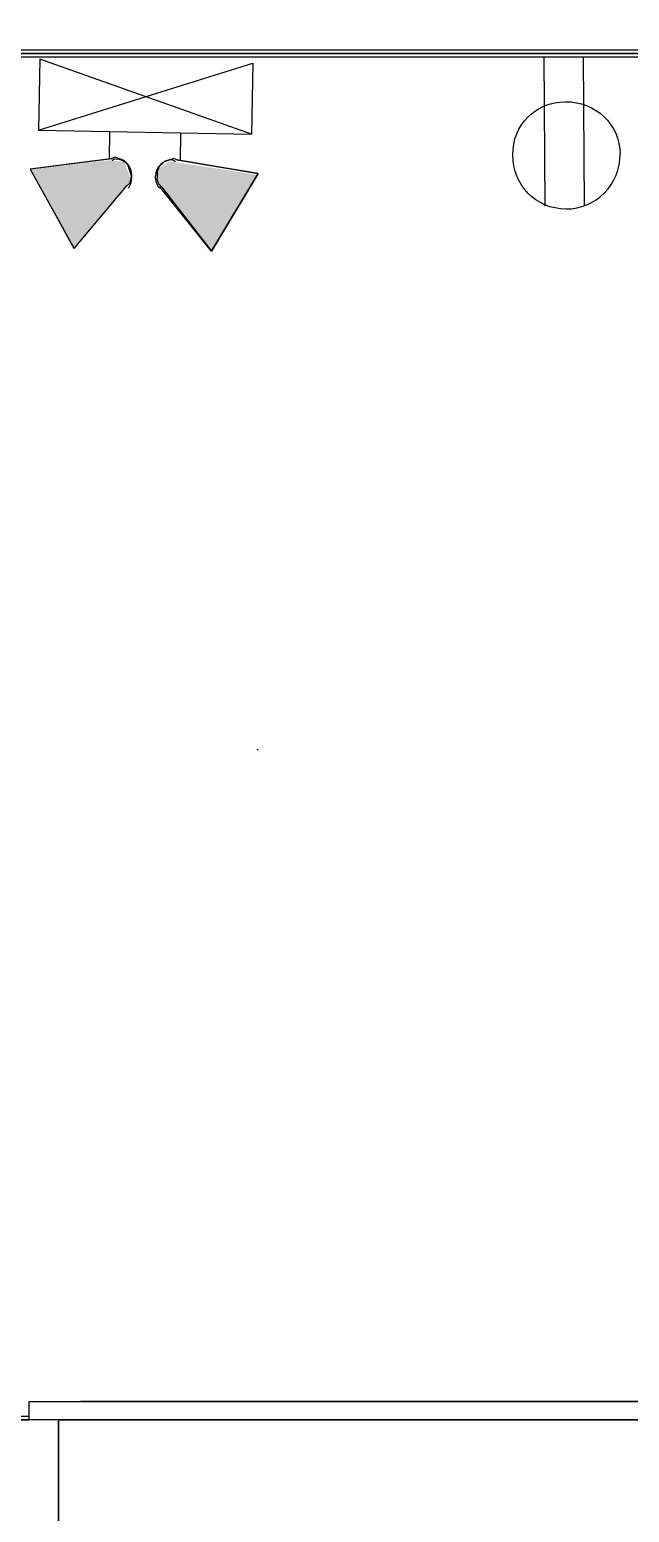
# Model space of a CAD drawing. Header units: inches. Extents: x -1841 to -80, y -100 to 1021.
# Drawn here: x -1077.26 to -1063.79, y 262.76 to 296.05 of the extents above; entities that cross this region are included whole.
import ezdxf

# ---------------------------------------------------------------- set-up
doc = ezdxf.new("R2010")
doc.units = ezdxf.units.IN
doc.header["$MEASUREMENT"] = 0
doc.layers.add('Edges', color=7, linetype='Continuous')
doc.layers.add('PDF_Geometry', color=7, linetype='Continuous', true_color=0x777777)
doc.layers.add('PDF_Solid Fills', color=7, linetype='Continuous', true_color=0xffffff)

# ---------------------------------------------------------------- blocks, each defined once
blk = doc.blocks.new('industrial exhaust fan fr')
at = {"layer": 'Edges'}
for p, q in [((-25, 38), (25, 38)), ((-25, -12), (-25, 38)), ((-22, 16), (-23, 14)), ((-23, 14), (-23, 11)), ((-22, 9), (-23, 11)), ((-21, 17), (-22, 16)), ((-21, 9), (-22, 9)), ((-22, 9), (-22, 9)), ((-21, 9), (-22, 9)), ((-21, 17), (-6, 17)), ((-21, 9), (-21, 9)), ((-6, 9), (-21, 9)), ((-8, 9), (-21, 1)), ((-8, 9), (-21, 9)), ((-7, 8), (-20, 0)), ((-17, 30), (-15, 32)), ((-10, -3), (-7, 8)), ((-9, -4), (0, 6)), ((-6, 9), (-8, 9)), ((-6, 9), (-7, 8)), ((-6, 17), (-4, 16)), ((-6, 9), (-6, 9)), ((-6, 9), (-4, 9)), ((-6, 9), (-4, 9)), ((-6, 9), (-6, 9)), ((-4, 16), (-3, 17)), ((-4, 16), (-4, 16)), ((-4, 16), (-4, 16)), ((-4, 16), (-4, 16)), ((-4, 16), (-2, 14)), ((-4, 16), (-4, 16)), ((-4, 16), (-4, 16)), ((-4, 16), (-4, 16)), ((-4, 13), (-4, 14)), ((-4, 14), (-4, 14)), ((-4, 14), (-4, 14)), ((-4, 14), (-4, 14)), ((-4, 14), (-4, 14)), ((-4, 14), (-4, 14)), ((-4, 14), (-4, 14)), ((-4, 14), (-4, 14)), ((-4, 14), (-4, 14)), ((-4, 13), (-4, 14)), ((-4, 14), (-4, 14)), ((-4, 13), (-4, 14)), ((-4, 14), (-4, 13)), ((-4, 14), (-4, 14)), ((-4, 14), (-4, 14)), ((-4, 14), (-4, 14)), ((-4, 14), (-4, 14)), ((-4, 14), (-4, 14)), ((-4, 14), (-4, 14)), ((-4, 14), (-4, 14)), ((-4, 14), (-4, 14)), ((-4, 14), (-4, 14)), ((-4, 14), (-4, 14)), ((-4, 14), (-4, 14)), ((-4, 14), (-4, 13)), ((-4, 14), (-4, 14)), ((-4, 14), (-4, 14)), ((-4, 14), (-4, 14)), ((-4, 14), (-4, 14)), ((-4, 14), (-4, 14)), ((-4, 14), (-4, 14)), ((-4, 14), (-4, 14)), ((-4, 14), (-4, 14)), ((-4, 14), (-4, 14)), ((-4, 14), (-4, 14)), ((-4, 14), (-4, 14)), ((-4, 14), (-4, 14)), ((-4, 13), (-4, 14)), ((-4, 13), (-4, 14)), ((-4, 13), (-4, 14)), ((-4, 13), (-4, 13)), ((-4, 13), (-4, 13)), ((-4, 13), (-4, 13)), ((-4, 13), (-4, 13)), ((-4, 13), (-4, 13)), ((-4, 13), (-4, 13)), ((-4, 13), (-4, 13)), ((-4, 13), (-4, 13)), ((-4, 13), (-4, 13)), ((-4, 13), (-4, 13)), ((-4, 13), (-4, 13)), ((-4, 13), (-4, 13)), ((-4, 13), (-4, 13)), ((-4, 13), (-4, 13)), ((-4, 13), (-4, 13)), ((-4, 13), (-4, 13)), ((-4, 13), (-4, 13)), ((-4, 13), (-4, 13)), ((-4, 13), (-4, 13)), ((-4, 13), (-4, 13)), ((-4, 13), (-4, 13)), ((-4, 13), (-4, 13)), ((-4, 13), (-4, 13)), ((-4, 13), (-4, 13)), ((-4, 13), (-4, 13)), ((-4, 13), (-4, 13)), ((-4, 13), (-4, 13)), ((-4, 13), (-4, 13)), ((-4, 13), (-4, 13)), ((-4, 13), (-4, 13)), ((-4, 13), (-4, 13)), ((-4, 13), (-4, 13)), ((-4, 13), (-4, 13)), ((-4, 13), (-4, 13)), ((-4, 13), (-4, 13)), ((-4, 13), (-4, 13)), ((-4, 13), (-4, 13)), ((-4, 13), (-4, 13)), ((-4, 13), (-4, 13)), ((-4, 13), (-4, 13)), ((-4, 13), (-4, 13)), ((-4, 12), (-4, 13)), ((-4, 13), (-4, 12)), ((-4, 13), (-4, 13)), ((-4, 13), (-4, 13)), ((-4, 13), (-4, 13)), ((-4, 13), (-4, 13)), ((-4, 13), (-4, 13)), ((-4, 13), (-4, 13)), ((-4, 13), (-4, 13)), ((-4, 13), (-4, 13)), ((-4, 13), (-4, 13)), ((-4, 13), (-4, 13)), ((-4, 13), (-4, 13)), ((-4, 13), (-4, 13)), ((-4, 13), (-4, 13)), ((-4, 13), (-4, 13)), ((-4, 13), (-4, 13)), ((-4, 13), (-4, 13)), ((-4, 13), (-4, 13)), ((-4, 13), (-4, 13)), ((-4, 13), (-4, 13)), ((-4, 13), (-4, 13)), ((-4, 13), (-4, 13)), ((-4, 13), (-4, 13)), ((-4, 13), (-4, 13)), ((-4, 13), (-4, 13)), ((-4, 13), (-4, 13)), ((-4, 12), (-4, 13)), ((-4, 12), (-4, 13)), ((-4, 13), (-4, 13)), ((-4, 13), (-4, 13)), ((-4, 13), (-4, 13)), ((-4, 13), (-4, 13)), ((-4, 13), (-4, 13)), ((-4, 13), (-4, 12)), ((-4, 12), (-4, 13)), ((-4, 13), (-4, 13)), ((-4, 12), (-4, 12)), ((-4, 12), (-4, 12)), ((-4, 12), (-4, 12)), ((-4, 12), (-4, 12)), ((-4, 12), (-4, 12)), ((-4, 12), (-4, 12)), ((-4, 12), (-4, 12)), ((-4, 12), (-4, 12)), ((-4, 12), (-4, 12)), ((-4, 12), (-4, 12)), ((-4, 12), (-4, 12)), ((-4, 12), (-4, 12)), ((-4, 12), (-4, 12)), ((-4, 12), (-4, 12)), ((-4, 12), (-4, 12)), ((-4, 12), (-4, 12)), ((-4, 12), (-4, 12)), ((-4, 12), (-4, 12)), ((-4, 12), (-4, 12)), ((-4, 12), (-4, 12)), ((-4, 12), (-4, 12)), ((-4, 12), (-4, 12)), ((-4, 12), (-4, 12)), ((-4, 12), (-4, 12)), ((-4, 12), (-4, 12)), ((-4, 12), (-4, 12)), ((-4, 12), (-4, 12)), ((-4, 12), (-4, 12)), ((-4, 12), (-4, 12)), ((-4, 12), (-4, 12)), ((-4, 9), (-2, 11)), ((-4, 9), (-4, 9)), ((-4, 9), (-4, 9)), ((-2, 17), (-3, 17)), ((-3, 17), (-3, 16)), ((-3, 17), (-2, 17)), ((-3, 17), (-3, 17)), ((-3, 17), (-3, 17)), ((-3, 17), (-3, 16)), ((-2, 17), (-3, 17)), ((-3, 16), (-4, 16)), ((-3, 16), (-4, 16)), ((-3, 16), (-3, 16)), ((-3, 16), (-3, 16)), ((-3, 13), (-3, 13)), ((-3, 13), (-3, 13)), ((-3, 13), (-3, 13)), ((-3, 13), (-3, 13)), ((-3, 13), (-3, 13)), ((-3, 13), (-3, 13)), ((-3, 13), (-3, 13)), ((-3, 13), (-3, 13)), ((-3, 13), (-3, 13)), ((-3, 13), (-3, 13)), ((-3, 13), (-3, 13)), ((-3, 13), (-3, 13)), ((-3, 13), (-3, 13)), ((-3, 13), (-3, 13)), ((-3, 13), (-3, 13)), ((-3, 13), (-3, 13)), ((-3, 13), (-3, 13)), ((-3, 13), (-3, 13)), ((-3, 13), (-3, 13)), ((-3, 13), (-3, 13)), ((-3, 13), (-3, 13)), ((-3, 13), (-3, 13)), ((-3, 13), (-3, 13)), ((-3, 13), (-3, 13)), ((-3, 13), (-3, 13)), ((-3, 13), (-3, 13)), ((-3, 13), (-3, 13)), ((-3, 13), (-3, 13)), ((-3, 13), (-3, 13)), ((-3, 13), (-3, 13)), ((-3, 13), (-3, 13)), ((-3, 13), (-3, 13)), ((-3, 13), (-3, 13)), ((-3, 13), (-3, 13)), ((-3, 13), (-3, 13)), ((-3, 13), (-3, 13)), ((-3, 13), (-3, 13)), ((-3, 13), (-3, 13)), ((-3, 13), (-3, 13)), ((-3, 13), (-3, 13)), ((-3, 13), (-3, 13)), ((-3, 13), (-3, 13)), ((-3, 13), (-3, 13)), ((-3, 13), (-3, 13)), ((-3, 13), (-3, 13)), ((-3, 13), (-3, 13)), ((-3, 13), (-3, 13)), ((-3, 13), (-3, 13)), ((-3, 13), (-3, 13)), ((-3, 13), (-3, 13)), ((-3, 13), (-3, 13)), ((-3, 13), (-3, 13)), ((-3, 13), (-3, 13)), ((-3, 13), (-3, 13)), ((-3, 13), (-3, 13)), ((-3, 13), (-3, 13)), ((-3, 13), (-3, 13)), ((-3, 13), (-3, 13)), ((-3, 13), (-3, 13)), ((-3, 13), (-3, 13)), ((-3, 13), (-3, 13)), ((-3, 13), (-3, 13)), ((-3, 13), (-3, 13)), ((-3, 13), (-3, 13)), ((-3, 13), (-3, 13)), ((-3, 13), (-3, 13)), ((-3, 13), (-3, 13)), ((-3, 13), (-3, 13)), ((-3, 13), (-3, 13)), ((-3, 13), (-3, 13)), ((-3, 13), (-3, 13)), ((-3, 13), (-3, 13)), ((-3, 13), (-3, 13)), ((-3, 13), (-3, 13)), ((-3, 9), (-1, 11)), ((-3, 9), (-2, 11)), ((-2, 11), (-3, 10)), ((-3, 10), (-2, 11)), ((-3, 10), (-3, 9)), ((-3, 10), (-3, 10)), ((-3, 9), (-3, 9)), ((-3, 10), (-3, 9)), ((-3, 10), (-3, 10)), ((-4, 9), (-3, 10)), ((-3, 10), (-3, 10)), ((-3, 9), (-3, 9)), ((-3, 9), (-4, 9)), ((-3, 9), (-3, 9)), ((-2, 8), (-3, 9)), ((-3, 9), (-3, 9)), ((-3, 9), (-3, 9)), ((-3, 9), (-3, 9)), ((-3, 9), (-3, 9)), ((-3, 9), (-2, 9)), ((-3, 9), (-2, 9)), ((-3, 9), (-3, 9)), ((-2, 18), (-1, 18)), ((-2, 17), (-2, 18)), ((-1, 17), (-2, 17)), ((-2, 17), (-2, 17)), ((-1, 17), (-2, 17)), ((-2, 17), (-2, 17)), ((-2, 17), (-2, 17)), ((-2, 17), (-2, 17)), ((-1, 14), (-2, 14)), ((-2, 14), (-1, 14)), ((-2, 14), (-2, 13)), ((-2, 14), (-2, 14)), ((-2, 14), (-2, 14)), ((-2, 12), (-2, 13)), ((-2, 13), (-2, 13)), ((-2, 11), (-2, 13)), ((-1, 12), (-2, 12)), ((-2, 12), (-2, 12)), ((-1, 12), (-2, 12)), ((-2, 12), (-2, 12)), ((-2, 12), (-2, 12)), ((-2, 11), (-2, 12)), ((-2, 12), (-2, 12)), ((-2, 11), (-2, 11)), ((-1, 11), (-2, 11)), ((-2, 9), (-2, 9)), ((-2, 9), (-1, 9)), ((-2, 9), (-2, 9)), ((-2, 9), (-1, 9)), ((-2, 9), (-2, 9)), ((-2, 9), (-2, 9)), ((-2, 8), (-2, 8)), ((-1, 8), (-2, 8)), ((-1, 20), (-1, 37)), ((-1, 20), (7, 34)), ((-1, 20), (0, 22)), ((-1, 20), (-1, 20)), ((-1, 20), (-1, 18)), ((-1, 20), (-1, 18)), ((-1, 20), (-1, 20)), ((-1, 18), (-1, 16)), ((-1, 18), (-1, 18)), ((-1, 18), (-1, 18)), ((-1, 18), (-1, 17)), ((-1, 17), (-1, 16)), ((-1, 17), (-1, 17)), ((-1, 16), (-1, 16)), ((-1, 16), (0, 15)), ((-1, 14), (-1, 16)), ((-1, 16), (-1, 16)), ((-1, 16), (0, 15)), ((0, 14), (-1, 14)), ((-1, 14), (-1, 14)), ((-1, 14), (-1, 14)), ((-1, 14), (-1, 14)), ((-1, 14), (-1, 13)), ((-1, 14), (-1, 14)), ((-1, 14), (-1, 14)), ((-1, 13), (-1, 13)), ((-1, 13), (-1, 13)), ((-1, 13), (-1, 12)), ((-1, 12), (-1, 12)), ((-1, 12), (-1, 12)), ((-1, 12), (0, 12)), ((-1, 12), (-1, 12)), ((-1, 12), (-1, 12)), ((0, 12), (-1, 11)), ((-1, 9), (0, 10)), ((-1, 9), (-1, 9)), ((-1, 9), (-1, 9)), ((-1, 9), (-1, 9)), ((-1, 9), (-1, 9)), ((-1, 9), (-1, 9)), ((-1, 9), (-1, 9)), ((-1, 8), (-1, 9)), ((-1, 9), (-1, 9)), ((-1, 8), (-1, 8)), ((0, 6), (-1, 8)), ((-1, 8), (-1, 8)), ((0, 22), (0, 37)), ((0, 22), (7, 34)), ((0, 15), (0, 15)), ((0, 14), (0, 15)), ((0, 15), (0, 15)), ((0, 15), (0, 15)), ((0, 14), (0, 15)), ((0, 15), (0, 15)), ((2, 14), (0, 15)), ((0, 15), (0, 15)), ((0, 15), (0, 15)), ((1, 14), (0, 14)), ((0, 14), (0, 14)), ((0, 14), (0, 14)), ((0, 14), (0, 14)), ((0, 14), (0, 14)), ((0, 13), (0, 13)), ((0, 13), (0, 13)), ((0, 13), (0, 13)), ((0, 13), (0, 13)), ((0, 13), (0, 13)), ((0, 13), (0, 13)), ((0, 13), (0, 13)), ((0, 13), (0, 13)), ((0, 13), (0, 13)), ((0, 13), (0, 13)), ((0, 13), (0, 13)), ((0, 13), (0, 13)), ((0, 13), (0, 13)), ((0, 13), (0, 13)), ((0, 13), (0, 13)), ((0, 13), (0, 13)), ((0, 13), (0, 13)), ((0, 13), (0, 13)), ((0, 13), (0, 13)), ((0, 13), (0, 13)), ((0, 13), (0, 13)), ((0, 13), (0, 13)), ((0, 13), (0, 13)), ((0, 13), (0, 13)), ((0, 13), (0, 13)), ((0, 13), (0, 13)), ((0, 13), (0, 13)), ((0, 13), (0, 13)), ((0, 12), (0, 11)), ((0, 12), (0, 12)), ((0, 12), (1, 12)), ((0, 11), (1, 12)), ((0, 12), (0, 12)), ((0, 12), (0, 12)), ((0, 12), (0, 12)), ((0, 10), (0, 11)), ((7, -7), (0, 6)), ((0, 6), (0, 6)), ((1, 17), (1, 17)), ((1, 16), (1, 17)), ((1, 17), (1, 17)), ((1, 17), (1, 17)), ((1, 17), (1, 17)), ((1, 17), (1, 17)), ((1, 17), (1, 17)), ((1, 17), (1, 17)), ((1, 17), (1, 17)), ((1, 17), (1, 17)), ((1, 16), (1, 16)), ((1, 17), (1, 16)), ((1, 17), (1, 17)), ((1, 17), (1, 17)), ((1, 17), (1, 17)), ((1, 17), (1, 17)), ((1, 17), (1, 17)), ((1, 17), (1, 17)), ((1, 17), (1, 17)), ((1, 17), (1, 17)), ((1, 17), (1, 17)), ((1, 17), (1, 17)), ((1, 17), (1, 17)), ((1, 17), (1, 17)), ((1, 17), (1, 17)), ((1, 17), (1, 17)), ((1, 17), (1, 17)), ((1, 15), (1, 15)), ((1, 16), (1, 16)), ((1, 15), (1, 16)), ((1, 16), (1, 16)), ((1, 16), (1, 16)), ((1, 16), (1, 16)), ((1, 16), (1, 16)), ((1, 16), (1, 16)), ((1, 16), (1, 16)), ((1, 16), (1, 16)), ((1, 16), (1, 16)), ((1, 16), (2, 16)), ((1, 16), (1, 16)), ((1, 15), (1, 15)), ((1, 16), (1, 15)), ((1, 16), (1, 16)), ((1, 16), (1, 16)), ((1, 16), (1, 16)), ((1, 16), (1, 16)), ((1, 15), (1, 15)), ((1, 15), (1, 15)), ((1, 15), (1, 15)), ((1, 15), (1, 15)), ((1, 15), (1, 15)), ((1, 15), (1, 15)), ((1, 15), (1, 15)), ((1, 15), (1, 15)), ((1, 15), (1, 15)), ((1, 15), (1, 15)), ((1, 15), (1, 15)), ((1, 15), (1, 15)), ((1, 15), (1, 15)), ((1, 15), (1, 15)), ((1, 15), (1, 15)), ((1, 15), (1, 15)), ((1, 15), (1, 15)), ((1, 15), (1, 15)), ((1, 15), (1, 15)), ((1, 15), (1, 15)), ((1, 15), (1, 15)), ((1, 15), (1, 15)), ((1, 15), (1, 15)), ((1, 15), (1, 15)), ((1, 15), (1, 15)), ((1, 15), (1, 15)), ((1, 15), (1, 15)), ((1, 15), (1, 15)), ((1, 15), (1, 15)), ((1, 15), (1, 15)), ((1, 15), (1, 15)), ((1, 15), (1, 15)), ((1, 15), (1, 15)), ((1, 15), (1, 15)), ((1, 15), (1, 15)), ((1, 15), (1, 15)), ((1, 15), (1, 15)), ((1, 15), (1, 15)), ((1, 14), (2, 14)), ((4, 14), (1, 14)), ((1, 14), (1, 14)), ((1, 14), (1, 14)), ((1, 14), (1, 14)), ((1, 14), (1, 14)), ((1, 13), (1, 14)), ((1, 13), (1, 13)), ((1, 13), (1, 13)), ((1, 12), (1, 13)), ((1, 13), (2, 13)), ((1, 13), (1, 13)), ((1, 12), (2, 12)), ((1, 12), (2, 12)), ((1, 12), (1, 12)), ((3, 12), (1, 12)), ((1, 12), (1, 12)), ((1, 12), (2, 12)), ((1, 12), (1, 12)), ((1, 12), (1, 12)), ((1, 12), (1, 12)), ((1, 10), (1, 11)), ((1, 11), (1, 11)), ((1, 11), (1, 11)), ((1, 11), (1, 11)), ((1, 11), (1, 11)), ((1, 11), (1, 11)), ((1, 11), (1, 11)), ((1, 11), (1, 11)), ((1, 11), (1, 11)), ((1, 11), (2, 11)), ((1, 11), (1, 11)), ((1, 11), (1, 11)), ((1, 11), (1, 11)), ((1, 11), (1, 11)), ((1, 11), (1, 11)), ((1, 11), (1, 11)), ((1, 11), (1, 11)), ((1, 11), (1, 10)), ((1, 11), (1, 11)), ((1, 11), (1, 11)), ((1, 11), (1, 11)), ((1, 11), (1, 11)), ((1, 11), (1, 11)), ((1, 11), (1, 11)), ((1, 11), (1, 11)), ((1, 11), (1, 11)), ((1, 11), (1, 11)), ((1, 11), (1, 11)), ((1, 11), (1, 11)), ((1, 11), (1, 11)), ((1, 11), (1, 11)), ((1, 10), (1, 11)), ((1, 10), (1, 10)), ((1, 11), (1, 10)), ((1, 11), (1, 11)), ((1, 11), (1, 11)), ((1, 11), (1, 11)), ((1, 10), (1, 10)), ((1, 10), (1, 10)), ((1, 10), (1, 10)), ((1, 10), (1, 10)), ((1, 10), (1, 10)), ((1, 9), (1, 9)), ((1, 10), (1, 10)), ((1, 10), (1, 10)), ((1, 10), (1, 10)), ((1, 10), (1, 10)), ((1, 10), (1, 10)), ((2, 10), (1, 10)), ((1, 10), (1, 9)), ((1, 10), (1, 10)), ((1, 9), (1, 9)), ((1, 9), (1, 9)), ((1, 10), (1, 10)), ((1, 10), (1, 10)), ((1, 10), (1, 10)), ((1, 10), (1, 10)), ((1, 10), (1, 10)), ((1, 10), (1, 10)), ((1, 10), (1, 10)), ((1, 10), (1, 10)), ((1, 10), (1, 10)), ((1, 10), (1, 10)), ((1, 10), (1, 10)), ((1, 10), (1, 10)), ((1, 10), (1, 10)), ((1, 10), (1, 10)), ((1, 10), (1, 10)), ((1, 10), (1, 10)), ((1, 10), (1, 10)), ((1, 10), (1, 10)), ((1, 10), (1, 10)), ((1, 9), (1, 9)), ((1, 9), (1, 9)), ((1, 10), (1, 10)), ((1, 10), (1, 10)), ((1, 9), (1, 9)), ((1, 9), (1, 9)), ((1, 9), (1, 9)), ((1, 9), (1, 9)), ((1, 9), (1, 9)), ((1, 9), (1, 9)), ((1, 9), (1, 9)), ((1, 9), (1, 9)), ((1, 9), (1, 9)), ((1, 9), (1, 9)), ((1, 9), (1, 9)), ((1, 9), (1, 9)), ((1, 9), (1, 9)), ((1, 9), (1, 9)), ((1, 9), (1, 9)), ((1, 9), (1, 9)), ((1, 9), (1, 9)), ((1, 9), (1, 9)), ((1, 9), (1, 9)), ((1, 9), (1, 9)), ((1, 9), (1, 9)), ((1, 9), (1, 9)), ((1, 9), (1, 9)), ((1, 9), (1, 9)), ((1, 9), (1, 9)), ((2, 17), (2, 17)), ((2, 17), (2, 17)), ((2, 17), (2, 17)), ((2, 17), (2, 17)), ((2, 17), (2, 17)), ((2, 17), (2, 17)), ((2, 17), (2, 17)), ((1, 17), (2, 17)), ((1, 17), (1, 17)), ((1, 17), (2, 17)), ((2, 17), (2, 17)), ((2, 17), (1, 17)), ((2, 17), (2, 17)), ((2, 17), (2, 17)), ((2, 17), (2, 17)), ((2, 17), (2, 17)), ((2, 17), (2, 17)), ((2, 17), (2, 17)), ((2, 17), (2, 17)), ((2, 17), (2, 17)), ((2, 16), (2, 17)), ((1, 17), (1, 17)), ((2, 17), (1, 17)), ((2, 17), (2, 17)), ((2, 17), (2, 17)), ((2, 17), (2, 17)), ((2, 17), (2, 17)), ((2, 17), (2, 17)), ((2, 17), (2, 17)), ((2, 17), (2, 17)), ((2, 17), (2, 17)), ((2, 17), (2, 17)), ((2, 17), (2, 17)), ((2, 17), (2, 17)), ((2, 17), (2, 17)), ((1, 17), (2, 17)), ((2, 17), (2, 17)), ((2, 17), (2, 17)), ((2, 17), (2, 17)), ((1, 15), (1, 15)), ((2, 16), (2, 16)), ((2, 16), (2, 16)), ((2, 16), (2, 16)), ((2, 16), (2, 16)), ((2, 16), (2, 16)), ((2, 16), (2, 16)), ((2, 16), (2, 16)), ((2, 16), (2, 16)), ((2, 16), (2, 16)), ((2, 16), (2, 16)), ((2, 16), (2, 16)), ((2, 16), (2, 16)), ((2, 16), (2, 16)), ((2, 16), (2, 16)), ((2, 16), (2, 16)), ((2, 16), (2, 16)), ((2, 16), (2, 16)), ((2, 16), (2, 16)), ((2, 16), (2, 16)), ((2, 16), (2, 16)), ((2, 16), (2, 16)), ((2, 16), (2, 16)), ((2, 16), (2, 16)), ((2, 16), (2, 16)), ((2, 16), (2, 16)), ((2, 16), (2, 16)), ((2, 16), (2, 16)), ((2, 16), (2, 16)), ((2, 16), (2, 16)), ((2, 16), (2, 16)), ((2, 16), (2, 16)), ((2, 16), (2, 16)), ((2, 16), (2, 16)), ((2, 16), (2, 16)), ((2, 16), (2, 16)), ((2, 16), (2, 16)), ((2, 16), (2, 16)), ((2, 16), (2, 16)), ((2, 16), (2, 16)), ((2, 16), (2, 16)), ((2, 16), (2, 16)), ((2, 16), (2, 16)), ((2, 16), (2, 16)), ((2, 16), (2, 16)), ((2, 16), (2, 16)), ((2, 16), (2, 16)), ((2, 16), (2, 16)), ((2, 16), (2, 16)), ((2, 16), (2, 16)), ((2, 16), (2, 16)), ((2, 16), (2, 16)), ((2, 16), (2, 16)), ((2, 16), (2, 16)), ((2, 16), (2, 16)), ((2, 16), (2, 16)), ((2, 16), (2, 16)), ((2, 16), (2, 16)), ((2, 16), (2, 16)), ((2, 16), (2, 16)), ((2, 16), (2, 16)), ((2, 16), (2, 16)), ((2, 16), (2, 16)), ((2, 16), (2, 16)), ((2, 16), (2, 16)), ((2, 16), (2, 16)), ((2, 16), (2, 16)), ((2, 16), (2, 16)), ((2, 16), (2, 16)), ((2, 16), (1, 16)), ((2, 16), (2, 16)), ((2, 16), (2, 16)), ((2, 15), (2, 16)), ((2, 15), (2, 15)), ((1, 15), (2, 15)), ((1, 16), (2, 16)), ((2, 16), (2, 16)), ((2, 16), (2, 16)), ((2, 16), (2, 16)), ((2, 16), (2, 16)), ((1, 15), (1, 15)), ((1, 15), (1, 15)), ((2, 15), (2, 15)), ((2, 15), (2, 15)), ((2, 15), (2, 15)), ((2, 15), (2, 15)), ((2, 15), (2, 15)), ((1, 15), (2, 15)), ((2, 15), (1, 15)), ((2, 15), (2, 15)), ((2, 15), (2, 15)), ((2, 15), (2, 15)), ((2, 15), (2, 15)), ((2, 15), (2, 15)), ((4, 15), (2, 14)), ((2, 14), (2, 14)), ((4, 14), (2, 13)), ((2, 13), (4, 12)), ((2, 12), (2, 12)), ((2, 12), (2, 12)), ((2, 12), (2, 12)), ((3, 12), (2, 12)), ((2, 12), (2, 12)), ((2, 11), (2, 11)), ((2, 11), (2, 11)), ((2, 11), (2, 11)), ((2, 10), (2, 11)), ((2, 11), (1, 11)), ((2, 10), (2, 11)), ((2, 10), (2, 10)), ((2, 10), (2, 10)), ((2, 10), (2, 10)), ((2, 10), (2, 10)), ((2, 10), (2, 10)), ((2, 10), (2, 10)), ((2, 10), (2, 10)), ((2, 10), (2, 10)), ((2, 10), (2, 10)), ((2, 10), (2, 10)), ((2, 10), (2, 10)), ((1, 10), (2, 10)), ((2, 10), (2, 10)), ((2, 10), (2, 10)), ((2, 10), (2, 10)), ((2, 9), (2, 10)), ((2, 10), (2, 10)), ((2, 10), (2, 10)), ((2, 10), (2, 10)), ((2, 10), (2, 10)), ((2, 10), (2, 10)), ((2, 10), (2, 10)), ((2, 10), (2, 10)), ((1, 10), (2, 10)), ((2, 10), (2, 10)), ((2, 10), (2, 10)), ((2, 9), (2, 10)), ((2, 10), (2, 10)), ((2, 10), (2, 10)), ((2, 10), (2, 10)), ((2, 10), (2, 10)), ((2, 10), (2, 10)), ((2, 10), (2, 10)), ((2, 10), (2, 10)), ((2, 10), (2, 10)), ((2, 10), (2, 10)), ((2, 10), (2, 10)), ((2, 10), (2, 10)), ((2, 10), (2, 10)), ((2, 10), (2, 10)), ((2, 10), (2, 10)), ((2, 10), (2, 10)), ((2, 10), (2, 10)), ((2, 10), (2, 10)), ((2, 10), (2, 10)), ((2, 10), (2, 10)), ((2, 10), (2, 10)), ((2, 10), (2, 10)), ((2, 10), (2, 10)), ((2, 10), (2, 10)), ((2, 10), (2, 10)), ((2, 10), (2, 10)), ((2, 10), (2, 10)), ((2, 10), (2, 10)), ((2, 10), (2, 10)), ((2, 10), (2, 10)), ((2, 10), (2, 10)), ((2, 10), (2, 10)), ((2, 10), (2, 10)), ((2, 10), (2, 10)), ((2, 10), (2, 10)), ((2, 10), (2, 10)), ((2, 10), (2, 10)), ((2, 10), (2, 10)), ((2, 10), (2, 10)), ((2, 10), (2, 10)), ((2, 10), (2, 10)), ((2, 10), (2, 10)), ((2, 10), (2, 10)), ((2, 10), (2, 10)), ((2, 10), (2, 10)), ((2, 10), (2, 10)), ((1, 10), (2, 10)), ((2, 10), (2, 10)), ((2, 10), (2, 10)), ((2, 10), (2, 10)), ((2, 10), (2, 10)), ((2, 9), (2, 9)), ((1, 9), (2, 9)), ((2, 9), (2, 9)), ((2, 9), (2, 9)), ((2, 9), (2, 9)), ((2, 9), (2, 9)), ((2, 9), (2, 9)), ((2, 9), (2, 9)), ((2, 9), (2, 9)), ((2, 9), (2, 9)), ((2, 9), (2, 9)), ((2, 9), (2, 9)), ((2, 9), (2, 9)), ((2, 9), (2, 9)), ((1, 9), (2, 9)), ((2, 9), (2, 9)), ((2, 9), (2, 9)), ((2, 9), (2, 9)), ((1, 9), (2, 9)), ((2, 9), (1, 9)), ((2, 9), (2, 9)), ((2, 9), (2, 9)), ((2, 9), (2, 9)), ((2, 9), (2, 9)), ((2, 9), (2, 9)), ((2, 9), (2, 9)), ((2, 9), (2, 9)), ((2, 16), (2, 16)), ((3, 16), (2, 16)), ((3, 16), (3, 16)), ((3, 16), (3, 16)), ((2, 16), (3, 16)), ((5, 12), (3, 12)), ((3, 12), (3, 12)), ((4, 12), (3, 12)), ((3, 10), (2, 10)), ((3, 10), (3, 10)), ((3, 10), (3, 10)), ((3, 10), (3, 10)), ((3, 10), (3, 10)), ((2, 10), (3, 10)), ((2, 10), (2, 10)), ((2, 10), (2, 10)), ((2, 10), (2, 10)), ((2, 10), (2, 10)), ((2, 10), (2, 10)), ((4, 15), (4, 15)), ((5, 15), (4, 15)), ((4, 15), (4, 15)), ((4, 15), (4, 15)), ((4, 15), (4, 15)), ((4, 15), (4, 15)), ((4, 14), (4, 15)), ((4, 14), (4, 15)), ((4, 13), (4, 14)), ((4, 14), (4, 14)), ((4, 14), (4, 14)), ((4, 13), (4, 14)), ((4, 14), (4, 14)), ((4, 14), (4, 14)), ((4, 14), (4, 14)), ((4, 14), (4, 14)), ((4, 14), (4, 14)), ((4, 14), (4, 14)), ((4, 12), (4, 13)), ((4, 13), (4, 13)), ((4, 13), (4, 13)), ((4, 13), (4, 13)), ((4, 13), (4, 13)), ((4, 12), (4, 13)), ((4, 12), (4, 12)), ((4, 12), (4, 12)), ((4, 12), (4, 12)), ((5, 12), (4, 12)), ((4, 12), (4, 12)), ((4, 12), (4, 12)), ((6, 16), (5, 15)), ((5, 15), (5, 15)), ((5, 15), (5, 14)), ((5, 14), (5, 13)), ((5, 13), (5, 12)), ((5, 13), (5, 13)), ((5, 12), (5, 12)), ((7, 10), (5, 12)), ((7, 10), (5, 12)), ((5, 12), (5, 12)), ((5, 12), (5, 12)), ((14, 30), (6, 16)), ((7, 34), (7, 34)), ((7, 34), (8, 34)), ((7, 34), (8, 34)), ((7, 10), (7, 10)), ((7, 10), (14, -3)), ((7, 10), (21, 2)), ((7, 10), (7, 10)), ((7, 10), (8, 8)), ((8, 34), (8, 34)), ((8, 34), (10, 34)), ((8, 8), (21, 1)), ((8, 8), (14, -3)), ((13, 33), (10, 34)), ((14, 31), (13, 33)), ((14, 30), (14, 31)), ((25, 38), (25, -12)), ((25, -12), (-25, -12)), ((-15, -6), (-12, -8)), ((-13, -8), (-13, -9)), ((-13, -8), (-12, -8)), ((-13, -9), (-10, -9)), ((-12, -8), (-10, -9)), ((-10, -9), (-12, -8)), ((-8, -8), (-10, -8)), ((-10, -9), (-10, -9)), ((-10, -9), (-8, -9)), ((-8, -8), (-8, -9)), ((7, -7), (9, -8)), ((9, -8), (11, -8)), ((11, -8), (13, -6)), ((15, -5), (13, -6)), ((14, -3), (14, -3)), ((14, -3), (15, -5)), ((14, -3), (15, -4)), ((15, -5), (15, -4))]:
    blk.add_line(p, q, dxfattribs=at)
for points in [[(-10, -9), (-10, -9), (-10, -9), (-9, -9), (-9, -10), (-8, -10), (-7, -10), (-7, -10), (-6, -10), (-6, -10), (-6, -10), (-5, -11), (-5, -11), (-4, -11), (-4, -11), (-4, -11), (-3, -11), (-3, -11), (-2, -11), (-2, -11), (-2, -11), (-1, -11), (-1, -11), (0, -11), (0, -11), (0, -11), (1, -11), (1, -11), (2, -11), (2, -11), (2, -11), (3, -11), (3, -11), (4, -11), (4, -11), (4, -11), (5, -11), (5, -11), (5, -11), (6, -10), (6, -10), (7, -10), (7, -10), (7, -10), (8, -10), (8, -10), (9, -10), (9, -9), (9, -9), (10, -9), (10, -9), (10, -9), (11, -9), (11, -8), (11, -8), (12, -8), (12, -8), (12, -8), (13, -7), (13, -7), (13, -7), (14, -7), (14, -7), (14, -6), (15, -6), (15, -6), (15, -6), (16, -5), (16, -5), (16, -5), (16, -5), (17, -4), (17, -4), (17, -4), (18, -4), (18, -3), (18, -3), (18, -3), (19, -2), (19, -2), (19, -2), (19, -1), (20, -1), (20, -1), (20, 0), (20, 0), (20, 0), (21, 1), (21, 1), (21, 1), (21, 2), (21, 2), (22, 2), (22, 3), (22, 3), (22, 3), (22, 4), (22, 4), (23, 4), (23, 5), (23, 5), (23, 6), (23, 6), (23, 6), (23, 7), (23, 7), (24, 8), (24, 8), (24, 8), (24, 9), (24, 9), (24, 9), (24, 10), (24, 10), (24, 11), (24, 11), (24, 11), (24, 12), (24, 12), (24, 13), (24, 13), (24, 13), (24, 14), (24, 14), (24, 15), (24, 15), (24, 15), (24, 16), (24, 16), (24, 17), (24, 17), (24, 17), (24, 18), (24, 18), (24, 18), (23, 19), (23, 19), (23, 20), (23, 20), (23, 20), (23, 21), (23, 21), (23, 21), (22, 22), (22, 22), (22, 23), (22, 23), (22, 23), (22, 24), (21, 24), (21, 24), (21, 25), (21, 25), (21, 25), (20, 26), (20, 26), (20, 26), (20, 27), (20, 27), (19, 27), (19, 28), (19, 28), (19, 28), (18, 29), (18, 29), (18, 29), (18, 30), (17, 30), (17, 30), (17, 30), (16, 31), (16, 31), (16, 31), (16, 31), (15, 32), (15, 32), (15, 32), (14, 32), (14, 33), (14, 33), (13, 33), (13, 33), (13, 33), (12, 34), (12, 34), (12, 34), (11, 34), (11, 34), (11, 35), (10, 35), (10, 35), (10, 35), (9, 35), (9, 35), (9, 36), (8, 36), (8, 36), (7, 36), (7, 36), (7, 36), (6, 36), (6, 36), (5, 37), (5, 37), (5, 37), (4, 37), (4, 37), (4, 37), (3, 37), (3, 37), (2, 37), (2, 37), (2, 37), (1, 37), (1, 37), (0, 37), (0, 37), (0, 37), (-1, 37), (-1, 37), (-2, 37), (-2, 37), (-2, 37), (-3, 37), (-3, 37), (-4, 37), (-4, 37), (-4, 37), (-5, 37), (-5, 37), (-5, 37), (-6, 36), (-6, 36), (-7, 36), (-7, 36), (-7, 36), (-8, 36), (-8, 36), (-9, 36), (-9, 35), (-9, 35), (-10, 35), (-10, 35), (-10, 35), (-11, 35), (-11, 34), (-11, 34), (-12, 34), (-12, 34), (-12, 34), (-13, 33), (-13, 33), (-13, 33), (-14, 33), (-14, 33), (-14, 32), (-15, 32), (-15, 32), (-15, 32), (-16, 31), (-16, 31), (-16, 31), (-17, 31), (-17, 30), (-17, 30), (-17, 30), (-18, 30), (-18, 29), (-18, 29), (-18, 29), (-19, 28), (-19, 28), (-19, 28), (-19, 27), (-20, 27), (-20, 27), (-20, 26), (-20, 26), (-20, 26), (-21, 25), (-21, 25), (-21, 25), (-21, 24), (-21, 24), (-22, 24), (-22, 23), (-22, 23), (-22, 23), (-22, 22), (-22, 22), (-23, 21), (-23, 21), (-23, 21), (-23, 20), (-23, 20), (-23, 20), (-23, 19), (-23, 19), (-24, 18), (-24, 18), (-24, 18), (-24, 17), (-24, 17), (-24, 17), (-24, 16), (-24, 16), (-24, 15), (-24, 15), (-24, 15), (-24, 14), (-24, 14), (-24, 13), (-24, 13), (-24, 13), (-24, 12), (-24, 12), (-24, 11), (-24, 11), (-24, 11), (-24, 10), (-24, 10), (-24, 9), (-24, 9), (-24, 9), (-24, 8), (-24, 8), (-24, 8), (-23, 7), (-23, 7), (-23, 6), (-23, 6), (-23, 6), (-23, 5), (-23, 5), (-23, 4), (-22, 4), (-22, 4), (-22, 3), (-22, 3), (-22, 3), (-22, 2), (-21, 2), (-21, 2), (-21, 1), (-21, 1), (-20, 0), (-20, 0), (-20, -1), (-19, -1), (-19, -2), (-18, -3), (-18, -3), (-17, -4)], [(-22, 4), (-23, 5), (-23, 6), (-23, 7), (-23, 7), (-23, 8), (-24, 9), (-24, 9), (-24, 10), (-24, 10), (-24, 11), (-24, 11), (-24, 11), (-24, 12), (-24, 12), (-24, 13), (-24, 13), (-24, 13), (-24, 14), (-24, 14), (-24, 15), (-24, 15), (-24, 15), (-24, 16), (-24, 16), (-24, 17), (-24, 17), (-24, 17), (-23, 18), (-23, 18), (-23, 18), (-23, 19), (-23, 19), (-23, 20), (-23, 20), (-23, 20), (-23, 21), (-23, 21), (-22, 21), (-22, 22), (-22, 22), (-22, 23), (-22, 23), (-22, 23), (-21, 24), (-21, 24), (-21, 24), (-21, 25), (-21, 25), (-20, 26), (-20, 26), (-20, 27), (-19, 27), (-19, 28), (-18, 28), (-18, 29), (-17, 30)], [(-12, -7), (-13, -7), (-14, -7), (-14, -6), (-15, -6), (-16, -5), (-16, -5), (-16, -4), (-17, -4), (-17, -4), (-17, -3), (-18, -3), (-18, -3), (-18, -3), (-18, -2), (-19, -2), (-19, -2), (-19, -1), (-19, -1), (-19, -1), (-20, -1), (-20, -1), (-20, 0), (-20, 0), (-20, 0), (-20, 0), (-20, 0), (-20, 0), (-20, 1), (-21, 1), (-21, 1), (-21, 1), (-21, 1), (-21, 1), (-21, 1), (-21, 1), (-21, 1), (-21, 2), (-21, 2), (-22, 3), (-22, 4)], [(-15, 32), (-14, 33), (-13, 33), (-12, 34), (-11, 34), (-11, 34), (-10, 35), (-10, 35), (-9, 35), (-9, 35), (-9, 35), (-8, 36), (-8, 36), (-7, 36), (-7, 36), (-7, 36), (-6, 36), (-6, 36), (-5, 36), (-5, 36), (-5, 36), (-4, 37), (-4, 37), (-4, 37), (-3, 37), (-3, 37), (-3, 37), (-2, 37), (-2, 37), (-2, 37), (-2, 37), (-1, 37), (-1, 37), (-1, 37), (-1, 37), (-1, 37), (-1, 37), (0, 37), (0, 37), (0, 37), (0, 37), (0, 37), (0, 37), (0, 37), (0, 37), (0, 37), (0, 37), (0, 37), (1, 37), (1, 37), (1, 37), (1, 37), (2, 37), (2, 37), (2, 37), (3, 37), (3, 37), (4, 37), (4, 37), (4, 37), (5, 36), (5, 36), (5, 36), (6, 36), (6, 36), (7, 36), (7, 36), (7, 36), (8, 36), (8, 36), (8, 35), (9, 35), (9, 35), (10, 35), (10, 35), (10, 35), (11, 34), (11, 34), (11, 34), (12, 34), (12, 34), (12, 34), (13, 33), (13, 33), (13, 33), (14, 33), (14, 32), (14, 32), (15, 32), (15, 32), (15, 31), (15, 31), (16, 31), (16, 31), (16, 30), (17, 30), (17, 30), (17, 30), (17, 29), (18, 29), (18, 29), (18, 28), (18, 28), (19, 28), (19, 28), (19, 27), (19, 27), (20, 27), (20, 26), (20, 26), (20, 26), (21, 25), (21, 25), (21, 25), (21, 24), (21, 24), (21, 24), (22, 23), (22, 23), (22, 23), (22, 22), (22, 22), (22, 21), (23, 21), (23, 21), (23, 20), (23, 20), (23, 20), (23, 19), (23, 19), (23, 18), (23, 18), (23, 18), (24, 17), (24, 17), (24, 17), (24, 16), (24, 16), (24, 15), (24, 15), (24, 15), (24, 14), (24, 14), (24, 13), (24, 13), (24, 13), (24, 12), (24, 12), (24, 11), (24, 11), (24, 11), (24, 10), (24, 10), (24, 9), (24, 9), (24, 9), (23, 8), (23, 8), (23, 8), (23, 7), (23, 7), (23, 6), (23, 6), (23, 6), (23, 5), (23, 5), (22, 5), (22, 4), (22, 4), (22, 4), (22, 3), (22, 3), (22, 3), (22, 3), (21, 2), (21, 2), (21, 2), (21, 2), (21, 2), (21, 2), (21, 1), (21, 1), (21, 1), (21, 1), (21, 1), (21, 1), (21, 1), (21, 1), (21, 1), (21, 1), (21, 1), (21, 1), (20, 0), (20, 0), (20, 0), (20, 0), (20, 0), (20, -1), (19, -1), (19, -1), (19, -2), (19, -2), (18, -2), (18, -2), (18, -3), (18, -3), (17, -3), (17, -4), (17, -4), (17, -4), (16, -4), (16, -5), (16, -5), (15, -5), (15, -5), (15, -6), (15, -6), (14, -6), (14, -6), (14, -7), (13, -7), (13, -7), (13, -7), (12, -8), (12, -8), (12, -8), (11, -8), (11, -8), (11, -8), (10, -9), (10, -9), (10, -9), (9, -9), (9, -9), (8, -9), (8, -10), (8, -10), (7, -10), (7, -10), (7, -10), (6, -10), (6, -10), (5, -10), (5, -10), (5, -10), (4, -11), (4, -11), (4, -11), (3, -11), (3, -11), (2, -11), (2, -11), (2, -11), (1, -11), (1, -11), (0, -11), (0, -11), (0, -11), (-1, -11), (-1, -11), (-2, -11), (-2, -11), (-2, -11), (-3, -11), (-3, -11), (-4, -11), (-4, -11), (-4, -11), (-5, -10), (-5, -10), (-6, -10), (-6, -10), (-6, -10), (-7, -10), (-7, -10), (-8, -10), (-8, -9), (-9, -9), (-9, -9), (-10, -9), (-10, -9)], [(-17, -4), (-15, -6)]]:
    blk.add_lwpolyline(points, dxfattribs=at)
for radius in [2.02, 2.46, 2.65, 1.53, 0.688]:
    blk.add_circle((-11, -6), radius, dxfattribs=at)

msp = doc.modelspace()

# ---------------------------------------------------------------- hatches: boundary and pattern name
at = {"layer": 'PDF_Solid Fills', "lineweight": 25, "transparency": 33554559}
for points in [[(-1077.246, 292.92), (-1076.296, 291.137), (-1076.262, 291.136), (-1074.977, 292.673), (-1075.139, 293.083), (-1075.444, 293.123)], [(-1074.402, 292.594), (-1073.21, 291.078), (-1073.176, 291.077), (-1072.125, 292.787), (-1072.835, 292.903), (-1074.121, 293.097), (-1074.362, 292.932)]]:
    msp.add_hatch(color=1, dxfattribs=at).paths.add_polyline_path(points)

# ---------------------------------------------------------------- linework, layer by layer
at = {"layer": 'PDF_Geometry', "color": 7, "lineweight": 25}
for points in [[(-1077.274, 264.831), (-1084.305, 264.831), (-1091.089, 295.604), (-1053.366, 295.604), (-1053.366, 298.004), (-1091.668, 298.004), (-1093.488, 306.193), (-1097.459, 305.366), (-1097.955, 305.201), (-1097.459, 302.967), (-1087.945, 260.198), (-1085.215, 247.789), (-1080.5, 248.782), (-1083.064, 260.198), (-1075.536, 260.198)], [(-1091.089, 295.522), (-1084.223, 264.913), (-1091.089, 295.604), (-1044.101, 295.604), (-1044.101, 295.522), (-1091.089, 295.522), (-1044.101, 295.522)], [(-1091.089, 295.604), (-1084.305, 264.831), (-1077.274, 264.831), (-1077.274, 265.244), (-1046.996, 265.244), (-1046.996, 264.831), (-1077.274, 264.831), (-1077.274, 265.244), (-1046.996, 265.244), (-1046.996, 264.831), (-1029.706, 264.831)], [(-1025.487, 295.274), (-1044.101, 295.274), (-1044.101, 295.439), (-1091.006, 295.439), (-1084.223, 264.913), (-1077.274, 264.913)], [(-1065.71, 295.45), (-1065.689, 292.091)], [(-1064.828, 295.455), (-1064.807, 292.097)], [(-1076.612, 264.831), (-1047.658, 264.831)]]:
    msp.add_lwpolyline(points, dxfattribs=at)
at = {"layer": 'PDF_Geometry', "color": 1, "lineweight": 25}
for points in [[(-1077.06, 293.798), (-1072.277, 293.706), (-1077.029, 295.393), (-1077.06, 293.798), (-1072.246, 295.301), (-1072.277, 293.706)], [(-1075.465, 293.768), (-1075.477, 293.157)], [(-1073.871, 293.737), (-1073.883, 293.127)], [(-1075.409, 293.156), (-1077.246, 292.92), (-1076.262, 291.136), (-1075.082, 292.539)], [(-1073.951, 293.128), (-1072.124, 292.821), (-1073.176, 291.077), (-1074.335, 292.524)]]:
    msp.add_lwpolyline(points, dxfattribs=at)
for points in [[(-1076.262, 291.136), (-1075.082, 292.539), (-1075.013, 292.605), (-1074.977, 292.706), (-1074.975, 292.774), (-1075.007, 292.877), (-1075.039, 292.979), (-1075.072, 293.048), (-1075.138, 293.117), (-1075.24, 293.153), (-1075.341, 293.189), (-1075.443, 293.157), (-1076.328, 293.038), (-1077.246, 292.92)], [(-1073.176, 291.077), (-1072.124, 292.821), (-1073.037, 292.975), (-1073.951, 293.128), (-1074.018, 293.163), (-1074.12, 293.131), (-1074.223, 293.099), (-1074.292, 293.033), (-1074.361, 292.966), (-1074.397, 292.865), (-1074.399, 292.763), (-1074.4, 292.695), (-1074.368, 292.593), (-1074.302, 292.524)]]:
    msp.add_lwpolyline(points, close=True, dxfattribs=at)
at = {"layer": 'PDF_Geometry', "color": 7, "lineweight": 25}
for points in [[(-1076.116, 265.244), (-1048.154, 265.244)], [(-1076.612, 264.831), (-1076.612, 260.198)]]:
    msp.add_lwpolyline(points, close=True, dxfattribs=at)
at = {"layer": 'PDF_Geometry', "color": 1, "lineweight": 25}
msp.add_arc((-1074.056, 292.753), 0.377, 89.4006, 178.3967, dxfattribs=at)
at = {"layer": 'PDF_Geometry', "color": 7, "lineweight": 25}
msp.add_arc((-1065.216, 293.243), 1.216, 270.1221, 0.6015, dxfattribs=at)
for points in [[(-1066.409, 293.24), (-1066.413, 293.919), (-1065.907, 294.431), (-1065.229, 294.435)], [(-1065.229, 294.435), (-1064.55, 294.439), (-1064.004, 293.934), (-1064, 293.255)], [(-1065.213, 292.026), (-1065.892, 292.022), (-1066.404, 292.562), (-1066.409, 293.24)]]:
    msp.add_open_spline(points, degree=3, dxfattribs=at)
at = {"layer": 'PDF_Geometry', "color": 1, "lineweight": 25}
for points in [[(-1075.41, 293.122), (-1075.376, 293.121), (-1075.375, 293.155), (-1075.341, 293.155)], [(-1075.341, 293.155), (-1075.104, 293.15), (-1074.971, 292.978), (-1074.975, 292.774)], [(-1074.052, 293.13), (-1074.018, 293.129), (-1073.985, 293.095), (-1073.985, 293.095)], [(-1074.975, 292.774), (-1074.977, 292.673), (-1074.979, 292.571), (-1075.048, 292.504)], [(-1074.336, 292.491), (-1074.403, 292.56), (-1074.435, 292.662), (-1074.433, 292.764)]]:
    msp.add_open_spline(points, degree=3, dxfattribs=at)

# ---------------------------------------------------------------- block references
at = {"color": 7, "lineweight": 25, "xscale": 0.0001209392808749902, "yscale": 0.0001209392808749902, "zscale": 0.0001209392808749902}
msp.add_blockref('industrial exhaust fan fr', (-1072.137, 279.88), dxfattribs=at)

doc.saveas('drawing.dxf')
